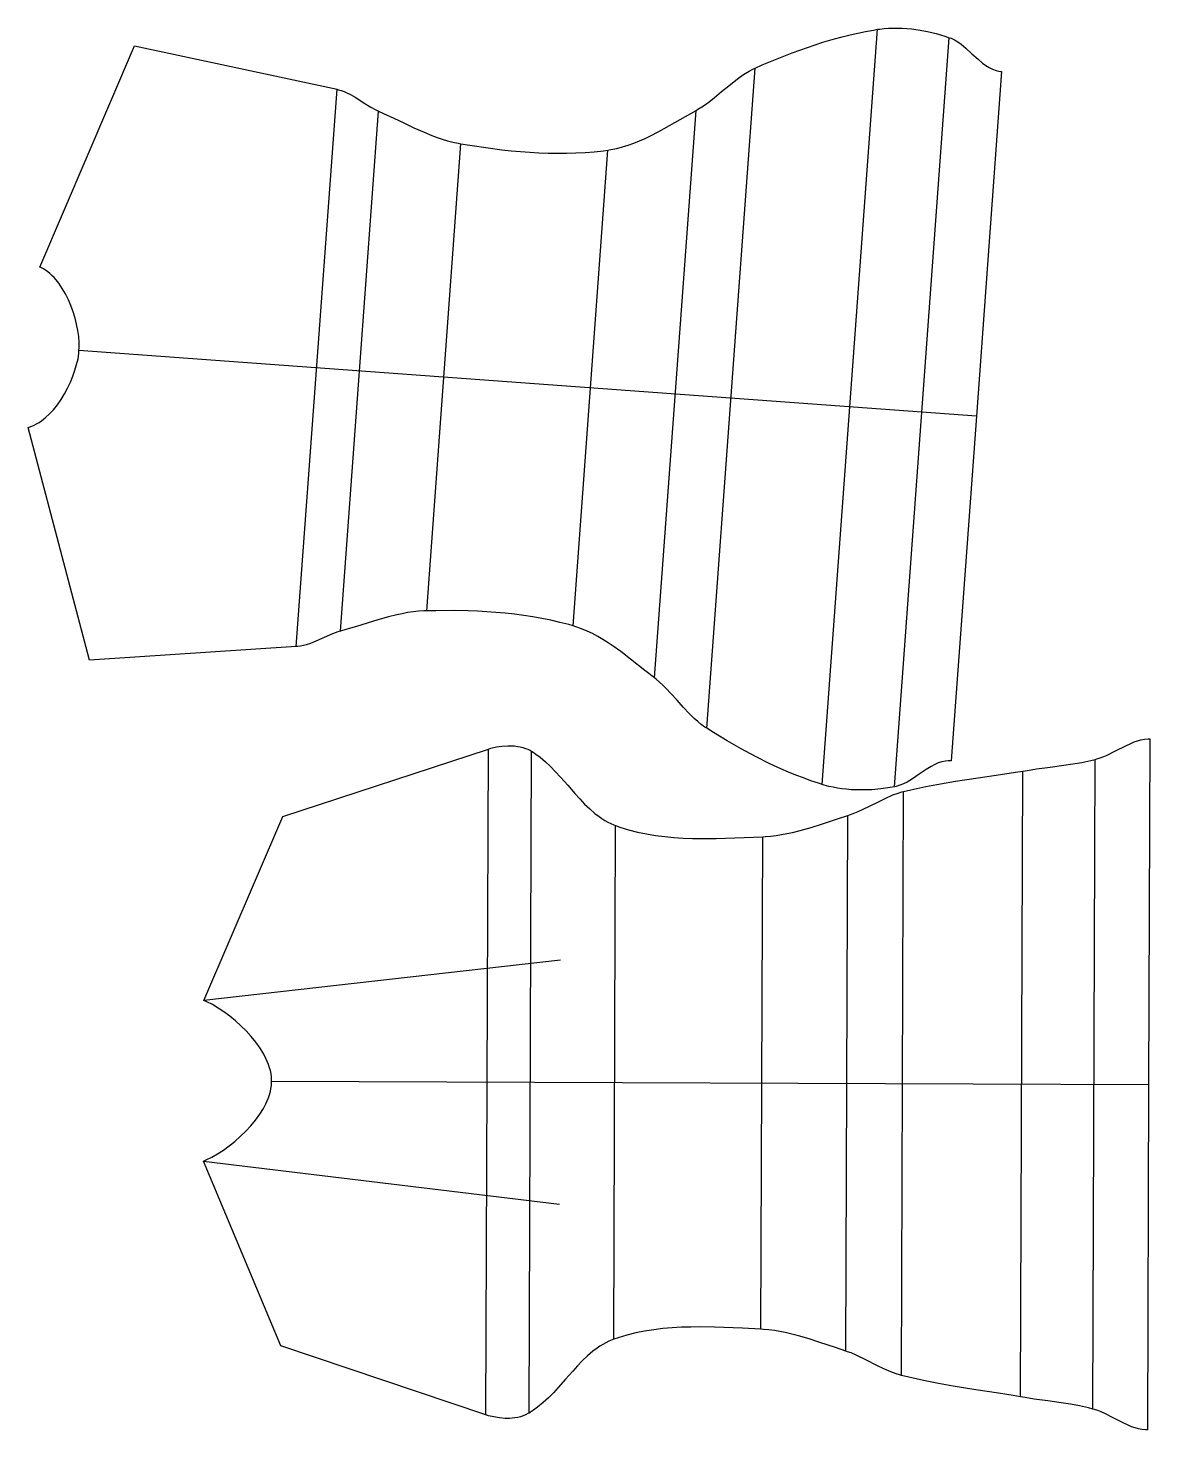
# Model space of a CAD drawing. Header units: millimetres. Extents: x 98 to 904, y 1 to 1008.
import ezdxf

# ---------------------------------------------------------------- set-up
doc = ezdxf.new("R2010")
doc.units = ezdxf.units.MM
for name, color, linetype in [('1', 250, 'CONTINUOUS'), ('7', 250, 'CONTINUOUS'), ('8', 250, 'CONTINUOUS')]:
    doc.layers.add(name, color=color, linetype=linetype)

# ---------------------------------------------------------------- blocks, each defined once
blk = doc.blocks.new('Bk Trace')
at = {"layer": '1'}
blk.add_lwpolyline([(98, 721.4), (98.9, 721.7), (100.7, 722.3), (102.5, 723.1), (104.2, 724), (105.9, 725), (107.6, 726.1), (109.2, 727.4), (110.8, 728.7), (113.2, 730.9), (116.2, 734.1), (119.1, 737.7), (121.7, 741.5), (124.2, 745.5), (126.4, 749.7), (128.5, 753.9), (130.2, 758.2), (131.7, 762.5), (132.9, 766.7), (133.9, 770.8), (134.5, 774.7), (134.6, 776.6), (134.7, 778.5), (134.7, 782.5), (134.4, 786.7), (133.8, 791), (132.9, 795.5), (131.8, 800), (130.5, 804.5), (128.8, 808.9), (127, 813.2), (124.9, 817.4), (122.6, 821.3), (120.1, 825), (118.1, 827.5), (116.7, 829.1), (115.2, 830.5), (113.7, 831.9), (112.2, 833.1), (110.6, 834.3), (109, 835.3), (107.3, 836.2), (106.4, 836.5), (174.4, 995.5), (319.9, 964.3), (320.9, 964), (322.9, 963.4), (324.9, 962.7), (326.8, 961.9), (329.6, 960.5), (333.3, 958.4), (338.7, 954.9), (344.1, 951.5), (347.8, 949.5), (349.7, 948.6), (353.3, 947), (360.6, 943.6), (367.8, 940.2), (375.1, 936.7), (382.4, 933.5), (387.9, 931.2), (391.7, 929.8), (395.4, 928.5), (399.2, 927.4), (403, 926.4), (406.9, 925.6), (408.8, 925.2), (415.3, 924.1), (428.3, 922.2), (438.2, 920.9), (444.9, 920.2), (451.5, 919.6), (458.2, 919.1), (464.8, 918.7), (471.5, 918.5), (478.2, 918.4), (484.8, 918.4), (491.4, 918.6), (498, 918.9), (504.6, 919.5), (511.1, 920.2), (514.3, 920.7), (516.5, 921), (520.7, 921.8), (524.8, 922.9), (528.9, 924.2), (533, 925.6), (537, 927.3), (541, 929), (545, 930.9), (550.9, 934), (558.6, 938.3), (570.1, 944.9), (577.6, 949.2), (579, 950), (581.7, 951.7), (584.4, 953.5), (587.1, 955.4), (590.9, 958.5), (596, 962.7), (601.1, 966.9), (606.2, 971), (610.2, 973.9), (612.9, 975.6), (615.7, 977.3), (618.5, 978.8), (620, 979.4), (625.2, 981.8), (635.9, 986.2), (646.6, 990.5), (657.6, 994.4), (668.6, 998.1), (677, 1000.5), (682.6, 1002), (688.2, 1003.4), (693.8, 1004.7), (699.4, 1005.9), (705.1, 1006.9), (707.9, 1007.4), (709.5, 1007.6), (712.7, 1008), (715.9, 1008.2), (719.2, 1008.3), (722.4, 1008.3), (725.7, 1008.2), (729, 1008), (732.3, 1007.7), (737.2, 1007), (743.7, 1005.8), (750.1, 1004.3), (756.3, 1002.5), (759.4, 1001.4), (760.7, 1001), (763.2, 999.8), (765.6, 998.3), (768, 996.7), (771.4, 993.9), (775.7, 989.9), (780.1, 985.9), (783.4, 983.1), (785.7, 981.4), (788.1, 979.9), (790.5, 978.7), (793, 977.8), (795, 977.3), (796.3, 977.1), (797, 977.1), (778.9, 729.5), (760.8, 481.9), (760.1, 482), (758.7, 482), (756.7, 481.8), (754.1, 481.2), (751.5, 480.4), (749, 479.3), (746.5, 477.9), (742.8, 475.7), (737.9, 472.3), (733, 469), (729.2, 466.7), (726.6, 465.5), (724, 464.4), (721.4, 463.6), (720, 463.3), (716.9, 462.7), (710.4, 461.8), (703.8, 461.2), (697.2, 461), (692.3, 461.1), (689, 461.2), (685.7, 461.5), (682.4, 461.8), (679.2, 462.3), (676, 462.9), (672.9, 463.6), (669.7, 464.4), (668.2, 464.9), (665.5, 465.8), (660.1, 467.6), (654.7, 469.6), (649.3, 471.7), (643.9, 473.9), (638.6, 476.2), (630.7, 479.8), (620.3, 485), (610.1, 490.5), (600, 496.3), (590.2, 502.3), (585.3, 505.3), (584, 506.2), (581.4, 508.1), (578.9, 510.1), (576.4, 512.3), (572.9, 515.7), (568.4, 520.5), (564, 525.4), (559.6, 530.3), (556.2, 533.9), (553.9, 536.2), (551.5, 538.4), (549, 540.5), (547.8, 541.5), (540.9, 546.8), (530.6, 555), (523.6, 560.4), (518.2, 564.2), (514.5, 566.7), (510.8, 569), (507.1, 571.2), (503.3, 573.3), (499.4, 575.1), (495.4, 576.8), (491.4, 578.2), (489.3, 578.9), (486.2, 579.8), (479.9, 581.4), (473.4, 582.9), (467, 584.2), (460.5, 585.4), (453.9, 586.4), (447.3, 587.3), (440.7, 588), (434, 588.6), (427.3, 589), (420.7, 589.4), (414, 589.6), (404, 589.9), (390.8, 589.8), (384.3, 589.7), (382.3, 589.7), (378.4, 589.4), (374.5, 588.9), (370.5, 588.4), (366.6, 587.6), (362.8, 586.8), (356.9, 585.4), (349.2, 583.2), (341.5, 580.9), (333.8, 578.5), (326.2, 576.2), (322.4, 575.1), (320.4, 574.5), (316.5, 573.1), (310.6, 570.5), (304.7, 567.9), (300.8, 566.3), (297.8, 565.3), (295.8, 564.8), (293.7, 564.4), (291.7, 564.1), (290.6, 564), (142.1, 554.2), (98, 721.4)], close=True, dxfattribs=at)
at = {"layer": '7'}
blk.add_line((778.9, 729.5), (134.6, 776.6), dxfattribs=at)
at = {"layer": '8'}
blk.add_lwpolyline([(98, 721.4), (98.9, 721.7), (100.7, 722.3), (102.5, 723.1), (104.2, 724), (105.9, 725), (107.6, 726.1), (109.2, 727.4), (110.8, 728.7), (113.2, 730.9), (116.2, 734.1), (119.1, 737.7), (121.7, 741.5), (124.2, 745.5), (126.4, 749.7), (128.5, 753.9), (130.2, 758.2), (131.7, 762.5), (132.9, 766.7), (133.9, 770.8), (134.5, 774.7), (134.6, 776.6), (134.7, 778.5), (134.7, 782.5), (134.4, 786.7), (133.8, 791), (132.9, 795.5), (131.8, 800), (130.5, 804.5), (128.8, 808.9), (127, 813.2), (124.9, 817.4), (122.6, 821.3), (120.1, 825), (118.1, 827.5), (116.7, 829.1), (115.2, 830.5), (113.7, 831.9), (112.2, 833.1), (110.6, 834.3), (109, 835.3), (107.3, 836.2), (106.4, 836.5), (174.4, 995.5), (319.9, 964.3), (320.9, 964), (322.9, 963.4), (324.9, 962.7), (326.8, 961.9), (329.6, 960.5), (333.3, 958.4), (338.7, 954.9), (344.1, 951.5), (347.8, 949.5), (349.7, 948.6), (353.3, 947), (360.6, 943.6), (367.8, 940.2), (375.1, 936.7), (382.4, 933.5), (387.9, 931.2), (391.7, 929.8), (395.4, 928.5), (399.2, 927.4), (403, 926.4), (406.9, 925.6), (408.8, 925.2), (415.3, 924.1), (428.3, 922.2), (438.2, 920.9), (444.9, 920.2), (451.5, 919.6), (458.2, 919.1), (464.8, 918.7), (471.5, 918.5), (478.2, 918.4), (484.8, 918.4), (491.4, 918.6), (498, 918.9), (504.6, 919.5), (511.1, 920.2), (514.3, 920.7), (516.5, 921), (520.7, 921.8), (524.8, 922.9), (528.9, 924.2), (533, 925.6), (537, 927.3), (541, 929), (545, 930.9), (550.9, 934), (558.6, 938.3), (570.1, 944.9), (577.6, 949.2), (579, 950), (581.7, 951.7), (584.4, 953.5), (587.1, 955.4), (590.9, 958.5), (596, 962.7), (601.1, 966.9), (606.2, 971), (610.2, 973.9), (612.9, 975.6), (615.7, 977.3), (618.5, 978.8), (620, 979.4), (625.2, 981.8), (635.9, 986.2), (646.6, 990.5), (657.6, 994.4), (668.6, 998.1), (677, 1000.5), (682.6, 1002), (688.2, 1003.4), (693.8, 1004.7), (699.4, 1005.9), (705.1, 1006.9), (707.9, 1007.4), (709.5, 1007.6), (712.7, 1008), (715.9, 1008.2), (719.2, 1008.3), (722.4, 1008.3), (725.7, 1008.2), (729, 1008), (732.3, 1007.7), (737.2, 1007), (743.7, 1005.8), (750.1, 1004.3), (756.3, 1002.5), (759.4, 1001.4), (760.7, 1001), (763.2, 999.8), (765.6, 998.3), (768, 996.7), (771.4, 993.9), (775.7, 989.9), (780.1, 985.9), (783.4, 983.1), (785.7, 981.4), (788.1, 979.9), (790.5, 978.7), (793, 977.8), (795, 977.3), (796.3, 977.1), (797, 977.1), (778.9, 729.5), (760.8, 481.9), (760.1, 482), (758.7, 482), (756.7, 481.8), (754.1, 481.2), (751.5, 480.4), (749, 479.3), (746.5, 477.9), (742.8, 475.7), (737.9, 472.3), (733, 469), (729.2, 466.7), (726.6, 465.5), (724, 464.4), (721.4, 463.6), (720, 463.3), (716.9, 462.7), (710.4, 461.8), (703.8, 461.2), (697.2, 461), (692.3, 461.1), (689, 461.2), (685.7, 461.5), (682.4, 461.8), (679.2, 462.3), (676, 462.9), (672.9, 463.6), (669.7, 464.4), (668.2, 464.9), (665.5, 465.8), (660.1, 467.6), (654.7, 469.6), (649.3, 471.7), (643.9, 473.9), (638.6, 476.2), (630.7, 479.8), (620.3, 485), (610.1, 490.5), (600, 496.3), (590.2, 502.3), (585.3, 505.3), (584, 506.2), (581.4, 508.1), (578.9, 510.1), (576.4, 512.3), (572.9, 515.7), (568.4, 520.5), (564, 525.4), (559.6, 530.3), (556.2, 533.9), (553.9, 536.2), (551.5, 538.4), (549, 540.5), (547.8, 541.5), (540.9, 546.8), (530.6, 555), (523.6, 560.4), (518.2, 564.2), (514.5, 566.7), (510.8, 569), (507.1, 571.2), (503.3, 573.3), (499.4, 575.1), (495.4, 576.8), (491.4, 578.2), (489.3, 578.9), (486.2, 579.8), (479.9, 581.4), (473.4, 582.9), (467, 584.2), (460.5, 585.4), (453.9, 586.4), (447.3, 587.3), (440.7, 588), (434, 588.6), (427.3, 589), (420.7, 589.4), (414, 589.6), (404, 589.9), (390.8, 589.8), (384.3, 589.7), (382.3, 589.7), (378.4, 589.4), (374.5, 588.9), (370.5, 588.4), (366.6, 587.6), (362.8, 586.8), (356.9, 585.4), (349.2, 583.2), (341.5, 580.9), (333.8, 578.5), (326.2, 576.2), (322.4, 575.1), (320.4, 574.5), (316.5, 573.1), (310.6, 570.5), (304.7, 567.9), (300.8, 566.3), (297.8, 565.3), (295.8, 564.8), (293.7, 564.4), (291.7, 564.1), (290.6, 564), (142.1, 554.2)], close=True, dxfattribs=at)
for points in [[(668.2, 464.9), (707.9, 1007.4)], [(720, 463.3), (759.4, 1001.4)], [(585.3, 505.3), (620, 979.4)], [(290.6, 564), (319.9, 964.3)], [(322.4, 575.1), (349.7, 948.6)], [(547.8, 541.5), (577.6, 949.2)], [(384.3, 589.7), (408.8, 925.2)], [(489.3, 578.9), (514.3, 920.7)]]:
    blk.add_lwpolyline(points, dxfattribs=at)
blk = doc.blocks.new('Fr Trace')
at = {"layer": '1'}
blk.add_lwpolyline([(224.3, 309.7), (281, 441.9), (428.6, 490.4), (430.4, 491), (434.3, 491.9), (438.3, 492.5), (442.4, 492.8), (445.4, 492.8), (447.4, 492.6), (449.4, 492.3), (451.4, 492), (453.3, 491.5), (455.1, 490.9), (456.9, 490.2), (458.7, 489.3), (459.5, 488.8), (460.6, 488.2), (462.6, 486.8), (465.7, 484.6), (469.5, 481.3), (473.2, 477.8), (476.8, 474.1), (480.3, 470.3), (485.5, 464.4), (490.6, 458.5), (494.1, 454.6), (497.6, 450.9), (501.3, 447.4), (505, 444.1), (508, 441.9), (510, 440.5), (512.1, 439.1), (514.3, 437.9), (516.5, 436.8), (518.7, 435.9), (519.9, 435.4), (523, 434.3), (529.2, 432.4), (535.6, 430.7), (542, 429.4), (548.6, 428.3), (555.2, 427.5), (561.8, 426.9), (568.5, 426.4), (575.2, 426.2), (582, 426.1), (592.1, 426.1), (612.3, 426.8), (625.5, 427.4), (627.4, 427.5), (631.3, 427.8), (635.2, 428.3), (639, 428.9), (642.9, 429.7), (646.8, 430.5), (652.5, 431.9), (660.2, 434.1), (667.8, 436.5), (679.1, 440.2), (686.5, 442.6), (687.8, 443.1), (690.4, 444), (694.1, 445.6), (701.6, 449.1), (709, 452.8), (713.9, 455.2), (719, 457.4), (722.8, 458.8), (725.4, 459.6), (726.7, 459.9), (731.9, 461.2), (742.5, 463.5), (753.2, 465.5), (763.9, 467.3), (780.1, 469.7), (796.3, 472.1), (807, 473.7), (812.3, 474.6), (815.6, 475.1), (822, 476.1), (831.8, 477.4), (841.6, 478.7), (848.2, 479.7), (854.6, 480.8), (861, 482.2), (864.2, 482.9), (865.4, 483.3), (867.9, 484.1), (870.4, 485), (872.8, 486.1), (878.9, 489.1), (886.1, 492.8), (889.7, 494.5), (892.2, 495.5), (894.7, 496.3), (897.1, 497), (899.7, 497.5), (902.2, 497.7), (903.5, 497.7), (902.6, 249.5), (901.7, 1.3), (900.4, 1.3), (897.8, 1.6), (895.3, 2.1), (892.8, 2.7), (890.4, 3.6), (887.9, 4.6), (884.3, 6.3), (877.1, 10.1), (871.1, 13.1), (868.6, 14.2), (866.2, 15.2), (863.7, 16), (862.4, 16.3), (859.3, 17.1), (852.9, 18.5), (846.5, 19.7), (839.9, 20.8), (830.1, 22.2), (820.4, 23.5), (813.9, 24.5), (810.7, 25.1), (805.4, 26), (794.7, 27.7), (778.5, 30.2), (762.3, 32.7), (751.6, 34.6), (740.9, 36.7), (730.4, 39.1), (725.1, 40.4), (723.8, 40.8), (721.2, 41.6), (717.4, 43), (712.4, 45.2), (707.5, 47.6), (700.1, 51.4), (692.7, 55), (688.9, 56.6), (686.4, 57.5), (685.1, 57.9), (677.7, 60.4), (666.4, 64.2), (658.8, 66.7), (651.2, 68.9), (645.4, 70.4), (641.6, 71.3), (637.7, 72), (633.9, 72.6), (630, 73.2), (626.1, 73.5), (624.2, 73.6), (611, 74.3), (590.8, 75.1), (580.7, 75.3), (573.9, 75.2), (567.2, 75), (560.5, 74.6), (553.9, 74.1), (547.3, 73.3), (540.7, 72.3), (534.3, 71), (527.9, 69.4), (521.6, 67.5), (518.5, 66.4), (517.4, 66), (515.1, 65), (512.9, 63.9), (510.7, 62.7), (508.6, 61.4), (506.6, 60.1), (503.6, 57.8), (499.8, 54.6), (496.1, 51.1), (492.6, 47.4), (489.1, 43.6), (483.9, 37.7), (478.7, 31.8), (475.2, 28), (471.6, 24.3), (467.8, 20.9), (463.9, 17.6), (460.9, 15.4), (458.8, 14.1), (457.7, 13.4), (456.9, 13), (455.2, 12.1), (453.4, 11.4), (451.5, 10.8), (449.6, 10.3), (447.6, 10), (445.6, 9.8), (443.6, 9.6), (440.6, 9.6), (436.5, 9.9), (432.5, 10.6), (428.7, 11.5), (426.8, 12.1), (279.6, 61.7), (223.9, 194.3), (225.9, 195.2), (230, 197.2), (234.1, 199.6), (238.3, 202.3), (242.5, 205.3), (246.6, 208.6), (250.6, 212.2), (254.4, 215.9), (258, 219.8), (261.4, 223.9), (264.4, 228.1), (267, 232.3), (268.7, 235.6), (269.7, 237.8), (270.6, 239.9), (271.3, 242.1), (272, 244.3), (272.4, 246.5), (272.7, 248.6), (272.9, 250.8), (272.9, 251.8), (272.9, 252.9), (272.8, 255), (272.5, 257.2), (272, 259.4), (271.4, 261.5), (270.7, 263.7), (269.8, 265.9), (268.8, 268.1), (267.2, 271.3), (264.6, 275.6), (261.6, 279.8), (258.3, 283.9), (254.7, 287.9), (250.9, 291.6), (246.9, 295.2), (242.8, 298.5), (238.7, 301.6), (234.5, 304.3), (230.4, 306.8), (226.3, 308.8), (224.3, 309.7)], close=True, dxfattribs=at)
at = {"layer": '7'}
blk.add_line((272.9, 251.8), (902.6, 249.5), dxfattribs=at)
at = {"layer": '8'}
blk.add_lwpolyline([(281, 441.9), (428.6, 490.4), (430.4, 491), (434.3, 491.9), (438.3, 492.5), (442.4, 492.8), (445.4, 492.8), (447.4, 492.6), (449.4, 492.3), (451.4, 492), (453.3, 491.5), (455.1, 490.9), (456.9, 490.2), (458.7, 489.3), (459.5, 488.8), (460.6, 488.2), (462.6, 486.8), (465.7, 484.6), (469.5, 481.3), (473.2, 477.8), (476.8, 474.1), (480.3, 470.3), (485.5, 464.4), (490.6, 458.5), (494.1, 454.6), (497.6, 450.9), (501.3, 447.4), (505, 444.1), (508, 441.9), (510, 440.5), (512.1, 439.1), (514.3, 437.9), (516.5, 436.8), (518.7, 435.9), (519.9, 435.4), (523, 434.3), (529.2, 432.4), (535.6, 430.7), (542, 429.4), (548.6, 428.3), (555.2, 427.5), (561.8, 426.9), (568.5, 426.4), (575.2, 426.2), (582, 426.1), (592.1, 426.1), (612.3, 426.8), (625.5, 427.4), (627.4, 427.5), (631.3, 427.8), (635.2, 428.3), (639, 428.9), (642.9, 429.7), (646.8, 430.5), (652.5, 431.9), (660.2, 434.1), (667.8, 436.5), (679.1, 440.2), (686.5, 442.6), (687.8, 443.1), (690.4, 444), (694.1, 445.6), (701.6, 449.1), (709, 452.8), (713.9, 455.2), (719, 457.4), (722.8, 458.8), (725.4, 459.6), (726.7, 459.9), (731.9, 461.2), (742.5, 463.5), (753.2, 465.5), (763.9, 467.3), (780.1, 469.7), (796.3, 472.1), (807, 473.7), (812.3, 474.6), (815.6, 475.1), (822, 476.1), (831.8, 477.4), (841.6, 478.7), (848.2, 479.7), (854.6, 480.8), (861, 482.2), (864.2, 482.9), (865.4, 483.3), (867.9, 484.1), (870.4, 485), (872.8, 486.1), (878.9, 489.1), (886.1, 492.8), (889.7, 494.5), (892.2, 495.5), (894.7, 496.3), (897.1, 497), (899.7, 497.5), (902.2, 497.7), (903.5, 497.7), (902.6, 249.5), (901.7, 1.3), (900.4, 1.3), (897.8, 1.6), (895.3, 2.1), (892.8, 2.7), (890.4, 3.6), (887.9, 4.6), (884.3, 6.3), (877.1, 10.1), (871.1, 13.1), (868.6, 14.2), (866.2, 15.2), (863.7, 16), (862.4, 16.3), (859.3, 17.1), (852.9, 18.5), (846.5, 19.7), (839.9, 20.8), (830.1, 22.2), (820.4, 23.5), (813.9, 24.5), (810.7, 25.1), (805.4, 26), (794.7, 27.7), (778.5, 30.2), (762.3, 32.7), (751.6, 34.6), (740.9, 36.7), (730.4, 39.1), (725.1, 40.4), (723.8, 40.8), (721.2, 41.6), (717.4, 43), (712.4, 45.2), (707.5, 47.6), (700.1, 51.4), (692.7, 55), (688.9, 56.6), (686.4, 57.5), (685.1, 57.9), (677.7, 60.4), (666.4, 64.2), (658.8, 66.7), (651.2, 68.9), (645.4, 70.4), (641.6, 71.3), (637.7, 72), (633.9, 72.6), (630, 73.2), (626.1, 73.5), (624.2, 73.6), (611, 74.3), (590.8, 75.1), (580.7, 75.3), (573.9, 75.2), (567.2, 75), (560.5, 74.6), (553.9, 74.1), (547.3, 73.3), (540.7, 72.3), (534.3, 71), (527.9, 69.4), (521.6, 67.5), (518.5, 66.4), (517.4, 66), (515.1, 65), (512.9, 63.9), (510.7, 62.7), (508.6, 61.4), (506.6, 60.1), (503.6, 57.8), (499.8, 54.6), (496.1, 51.1), (492.6, 47.4), (489.1, 43.6), (483.9, 37.7), (478.7, 31.8), (475.2, 28), (471.6, 24.3), (467.8, 20.9), (463.9, 17.6), (460.9, 15.4), (458.8, 14.1), (457.7, 13.4), (456.9, 13), (455.2, 12.1), (453.4, 11.4), (451.5, 10.8), (449.6, 10.3), (447.6, 10), (445.6, 9.8), (443.6, 9.6), (440.6, 9.6), (436.5, 9.9), (432.5, 10.6), (428.7, 11.5), (426.8, 12.1), (279.6, 61.7), (223.9, 194.3), (225.9, 195.2), (230, 197.2), (234.1, 199.6), (238.3, 202.3), (242.5, 205.3), (246.6, 208.6), (250.6, 212.2), (254.4, 215.9), (258, 219.8), (261.4, 223.9), (264.4, 228.1), (267, 232.3), (268.7, 235.6), (269.7, 237.8), (270.6, 239.9), (271.3, 242.1), (272, 244.3), (272.4, 246.5), (272.7, 248.6), (272.9, 250.8), (272.9, 251.8), (272.9, 252.9), (272.8, 255), (272.5, 257.2), (272, 259.4), (271.4, 261.5), (270.7, 263.7), (269.8, 265.9), (268.8, 268.1), (267.2, 271.3), (264.6, 275.6), (261.6, 279.8), (258.3, 283.9), (254.7, 287.9), (250.9, 291.6), (246.9, 295.2), (242.8, 298.5), (238.7, 301.6), (234.5, 304.3), (230.4, 306.8), (226.3, 308.8), (224.3, 309.7)], close=True, dxfattribs=at)
for points in [[(426.8, 12.1), (428.6, 490.4)], [(457.7, 13.4), (459.5, 488.8)], [(810.7, 25.1), (812.3, 474.6)], [(862.4, 16.3), (864.2, 482.9)], [(725.1, 40.4), (726.7, 459.9)], [(518.5, 66.4), (519.9, 435.4)], [(685.1, 57.9), (686.5, 442.6)], [(624.2, 73.6), (625.5, 427.4)], [(480.3, 338.7), (224.3, 309.7)], [(223.9, 194.3), (479.7, 163.4)]]:
    blk.add_lwpolyline(points, dxfattribs=at)

msp = doc.modelspace()

# ---------------------------------------------------------------- block references
at = {"layer": '1'}
for name in ['Bk Trace', 'Fr Trace']:
    msp.add_blockref(name, (0, 0), dxfattribs=at)

doc.saveas('drawing.dxf')
